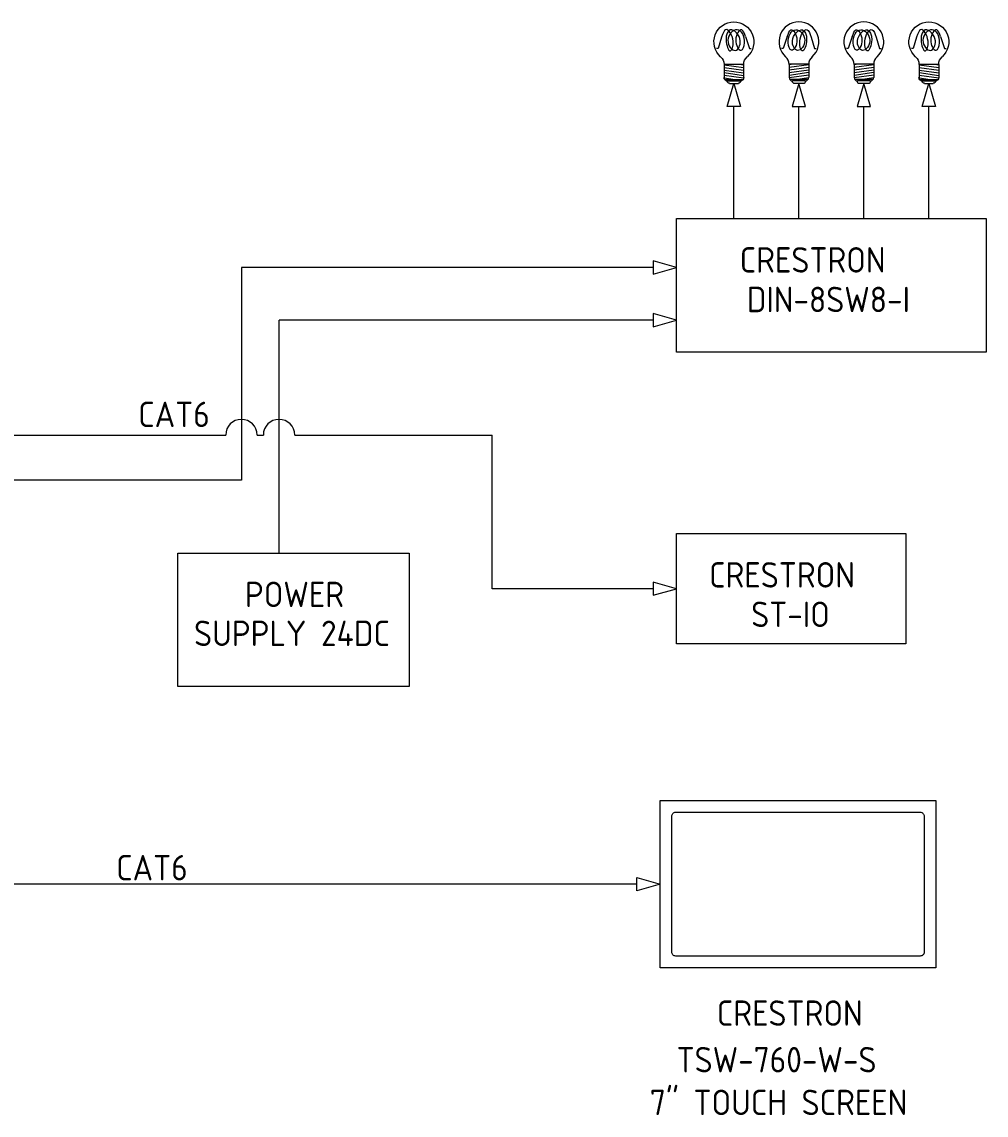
# Model space of a CAD drawing. Header units: millimetres. Extents: x 52029 to 181395, y -167683 to -9934.
# Drawn here: x 69177 to 78654, y -137467 to -126718 of the extents above; entities that cross this region are included whole.
import ezdxf
from ezdxf.enums import TextEntityAlignment as Align

# ---------------------------------------------------------------- set-up
doc = ezdxf.new("R2010")
doc.units = ezdxf.units.MM
doc.header["$LTSCALE"] = 3
doc.layers.add('FUR', color=8, linetype='Continuous', lineweight=5)
doc.styles.add('style1', font='isocp.shx', dxfattribs={"height": 1})

msp = doc.modelspace()

# ---------------------------------------------------------------- linework, layer by layer
at = {"layer": 'FUR', "color": 40}
for p, q in [((76054, -126867), (76022, -126979)), ((76289, -126863), (76328, -126979)), ((76699, -126863), (76660, -126979)), ((76935, -126867), (76967, -126979)), ((77338, -126863), (77299, -126979)), ((77574, -126867), (77606, -126979)), ((77970, -126867), (77938, -126979)), ((78206, -126863), (78245, -126979)), ((76022, -126979), (76005, -126979)), ((76328, -126979), (76345, -126979)), ((76660, -126979), (76644, -126979)), ((76967, -126979), (76984, -126979)), ((77299, -126979), (77282, -126979)), ((77606, -126979), (77623, -126979)), ((77938, -126979), (77921, -126979)), ((78245, -126979), (78261, -126979))]:
    msp.add_line(p, q, dxfattribs=at)
at = {"layer": 'FUR', "color": 8}
for p, q in [((76078, -127135), (76271, -127135)), ((76078, -127140), (76271, -127167)), ((76078, -127166), (76271, -127192)), ((76230, -127135), (76271, -127141)), ((76758, -127135), (76717, -127141)), ((76910, -127135), (76717, -127135)), ((76910, -127140), (76717, -127167)), ((76910, -127166), (76717, -127192)), ((77397, -127135), (77356, -127141)), ((77549, -127135), (77356, -127135)), ((77549, -127140), (77356, -127167)), ((77549, -127166), (77356, -127192)), ((77995, -127135), (78188, -127135)), ((77995, -127140), (78188, -127167)), ((77995, -127166), (78188, -127192)), ((78146, -127135), (78188, -127141)), ((76078, -127191), (76271, -127218)), ((76078, -127217), (76271, -127244)), ((76078, -127243), (76271, -127269)), ((76078, -127269), (76189, -127284)), ((76910, -127191), (76717, -127218)), ((76910, -127217), (76717, -127244)), ((76910, -127243), (76717, -127269)), ((76910, -127269), (76800, -127284)), ((77549, -127191), (77356, -127218)), ((77549, -127217), (77356, -127244)), ((77549, -127243), (77356, -127269)), ((77549, -127269), (77439, -127284)), ((77995, -127191), (78188, -127218)), ((77995, -127217), (78188, -127244)), ((77995, -127243), (78188, -127269)), ((77995, -127269), (78105, -127284)), ((76084, -127284), (76266, -127284)), ((76904, -127284), (76723, -127284)), ((77543, -127284), (77362, -127284)), ((78001, -127284), (78182, -127284))]:
    msp.add_line(p, q, dxfattribs=at)
at = {"layer": 'FUR'}
for p, q in [((76078, -127136), (76078, -127265)), ((76271, -127136), (76271, -127265)), ((76717, -127136), (76717, -127265)), ((76910, -127136), (76910, -127265)), ((77356, -127136), (77356, -127265)), ((77549, -127136), (77549, -127265)), ((77995, -127136), (77995, -127265)), ((78188, -127136), (78188, -127265)), ((76112, -127298), (76238, -127298)), ((76131, -127322), (76219, -127322)), ((76876, -127298), (76751, -127298)), ((76858, -127322), (76770, -127322)), ((77515, -127298), (77390, -127298)), ((77496, -127322), (77408, -127322)), ((78028, -127298), (78154, -127298)), ((78047, -127322), (78135, -127322))]:
    msp.add_line(p, q, dxfattribs=at)
at = {"layer": 'FUR', "color": 7}
for p, q in [((76175, -128652), (76175, -127550)), ((76814, -128652), (76814, -127550)), ((77452, -128652), (77452, -127550)), ((78091, -128652), (78091, -127550)), ((71705, -131941), (71705, -129650)), ((75382, -129650), (71705, -129650))]:
    msp.add_line(p, q, dxfattribs=at)
at = {"layer": 'FUR', "color": 3}
for p, q in [((71335, -129133), (71335, -131225)), ((75382, -129133), (71335, -129133)), ((71335, -131225), (67666, -131225)), ((75221, -135196), (68466, -135196))]:
    msp.add_line(p, q, dxfattribs=at)
at = {"layer": 'FUR', "color": 7}
for points in [[(76110, -127550), (76175, -127322), (76240, -127550)], [(76879, -127550), (76814, -127322), (76749, -127550)], [(77518, -127550), (77452, -127322), (77387, -127550)], [(78026, -127550), (78091, -127322), (78156, -127550)], [(75611, -128652), (78654, -128652), (78654, -129965), (75611, -129965)], [(75382, -129198), (75611, -129133), (75382, -129068)], [(75382, -129715), (75611, -129650), (75382, -129585)], [(75611, -131749), (77865, -131749), (77865, -132833), (75611, -132833)], [(70709, -131941), (72982, -131941), (72982, -133254), (70709, -133254)], [(75382, -132356), (75611, -132291), (75382, -132226)], [(75449, -134374), (78160, -134374), (78160, -136019), (75449, -136019)], [(75221, -135131), (75449, -135196), (75221, -135261)]]:
    msp.add_lwpolyline(points, close=True, dxfattribs=at)
at = {"layer": 'FUR', "color": 3}
for points in [[(67666, -130781), (71180, -130781)], [(71490, -130781), (71550, -130781)], [(71860, -130781), (73799, -130781)], [(75382, -132291), (73799, -132291), (73799, -130781)]]:
    msp.add_lwpolyline(points, dxfattribs=at)
at = {"layer": 'FUR', "color": 7}
msp.add_lwpolyline([(75603, -134489), (78006, -134489, -0.414214), (78045, -134528), (78045, -135865, -0.414214), (78006, -135903), (75603, -135903, -0.414214), (75565, -135865), (75565, -134528, -0.414214)], format="xyb", close=True, dxfattribs=at)
at = {"layer": 'FUR', "color": 3}
for centre in [(71335, -130781), (71705, -130781)]:
    msp.add_arc(centre, 155, 0, 180, dxfattribs=at)
at = {"layer": 'FUR', "color": 1, "extrusion": (0, 0, -1)}
for centre, major_axis, start_param, end_param in [((76175, -126914), (0, 196), 3.869219, 8.697151), ((78091, -126914), (0, 196), 3.869219, 8.697151), ((75977, -127136), (71.6, 71.6), -0.057772, 0.785398), ((76373, -127136), (-71.6, 71.6), 5.497787, 6.340957), ((77893, -127136), (71.6, 71.6), -0.057772, 0.785398), ((78289, -127136), (-71.6, 71.6), 5.497787, 6.340957)]:
    msp.add_ellipse(centre, major_axis=major_axis, ratio=1, start_param=start_param, end_param=end_param, dxfattribs=at)
at = {"layer": 'FUR', "color": 1}
for centre, major_axis, start_param, end_param in [((76814, -126914), (0, 196), 3.869219, 8.697151), ((77452, -126914), (0, 196), 3.869219, 8.697151), ((76616, -127136), (71.6, 71.6), 5.497787, 6.340957), ((77012, -127136), (-71.6, 71.6), -0.057772, 0.785398), ((77255, -127136), (71.6, 71.6), 5.497787, 6.340957), ((77650, -127136), (-71.6, 71.6), -0.057772, 0.785398)]:
    msp.add_ellipse(centre, major_axis=major_axis, ratio=1, start_param=start_param, end_param=end_param, dxfattribs=at)
at = {"layer": 'FUR', "extrusion": (0, 0, -1)}
for centre, major_axis, start_param, end_param in [((76112, -127265), (-23.9, 23.9), 3.926991, 5.497787), ((76238, -127265), (23.9, 23.9), 0.785398, 2.356194), ((78028, -127265), (-23.9, 23.9), 3.926991, 5.497787), ((78154, -127265), (23.9, 23.9), 0.785398, 2.356194), ((76131, -127298), (16.7, 16.7), 2.356194, 3.926991), ((76219, -127298), (16.7, 16.7), 0.785398, 2.356194), ((78047, -127298), (16.7, 16.7), 2.356194, 3.926991), ((78135, -127298), (16.7, 16.7), 0.785398, 2.356194)]:
    msp.add_ellipse(centre, major_axis=major_axis, ratio=1, start_param=start_param, end_param=end_param, dxfattribs=at)
at = {"layer": 'FUR'}
for centre, major_axis, start_param, end_param in [((76751, -127265), (-23.9, 23.9), 0.785398, 2.356194), ((76876, -127265), (23.9, 23.9), 3.926991, 5.497787), ((77390, -127265), (-23.9, 23.9), 0.785398, 2.356194), ((77515, -127265), (23.9, 23.9), 3.926991, 5.497787), ((76770, -127298), (-16.7, 16.7), 0.785398, 2.356194), ((76858, -127298), (-16.7, 16.7), 2.356194, 3.926991), ((77408, -127298), (-16.7, 16.7), 0.785398, 2.356194), ((77496, -127298), (-16.7, 16.7), 2.356194, 3.926991)]:
    msp.add_ellipse(centre, major_axis=major_axis, ratio=1, start_param=start_param, end_param=end_param, dxfattribs=at)
at = {"layer": 'FUR', "color": 40}
for points in [[(76289, -126863), (76279, -126832), (76253, -126755), (76160, -126893), (76244, -127041), (76304, -126894), (76218, -126738), (76072, -126888), (76189, -127049), (76275, -126885), (76135, -126746), (76079, -126893), (76141, -127057), (76190, -126890), (76096, -126747), (76066, -126834), (76054, -126867)], [(76699, -126863), (76710, -126832), (76735, -126755), (76828, -126893), (76745, -127041), (76684, -126894), (76771, -126738), (76916, -126888), (76799, -127049), (76713, -126885), (76854, -126746), (76909, -126893), (76847, -127057), (76799, -126890), (76892, -126747), (76923, -126834), (76935, -126867)], [(77338, -126863), (77348, -126832), (77374, -126755), (77467, -126893), (77383, -127041), (77323, -126894), (77409, -126738), (77555, -126888), (77438, -127049), (77352, -126885), (77493, -126746), (77548, -126893), (77486, -127057), (77438, -126890), (77531, -126747), (77562, -126834), (77574, -126867)], [(78206, -126863), (78195, -126832), (78169, -126755), (78076, -126893), (78160, -127041), (78221, -126894), (78134, -126738), (77989, -126888), (78106, -127049), (78192, -126885), (78051, -126746), (77996, -126893), (78057, -127057), (78106, -126890), (78013, -126747), (77982, -126834), (77970, -126867)]]:
    msp.add_open_spline(points, degree=3, knots=[0, 0, 0, 0, 15.100827, 37.929878, 61.04655, 77.090285, 106.865366, 134.229578, 158.996551, 180.226968, 209.485756, 230.563679, 254.144379, 273.792162, 300.825924, 317.441855, 317.441855, 317.441855, 317.441855], dxfattribs=at)

# ---------------------------------------------------------------- texts
at = {"layer": 'FUR', "color": 7, "style": 'style1'}
for s, p in [('CRESTRON', (76232, -129183)), ('DIN-8SW8-I', (76301, -129572)), ('CRESTRON', (75931, -132280)), ('POWER', (71369, -132472)), ('ST-IO', (76345, -132668)), ('SUPPLY 24DC', (70869, -132855)), ('CRESTRON', (76007, -136589)), ('TSW-760-W-S', (75612, -137047)), ('7" TOUCH SCREEN', (75349, -137467))]:
    msp.add_text(s, height=250, dxfattribs=at).set_placement(p)
for p in [(70672, -130702), (70455, -135159)]:
    msp.add_text('CAT6', height=250, dxfattribs=at).set_placement(p, align=Align.CENTER)

doc.saveas('drawing.dxf')
